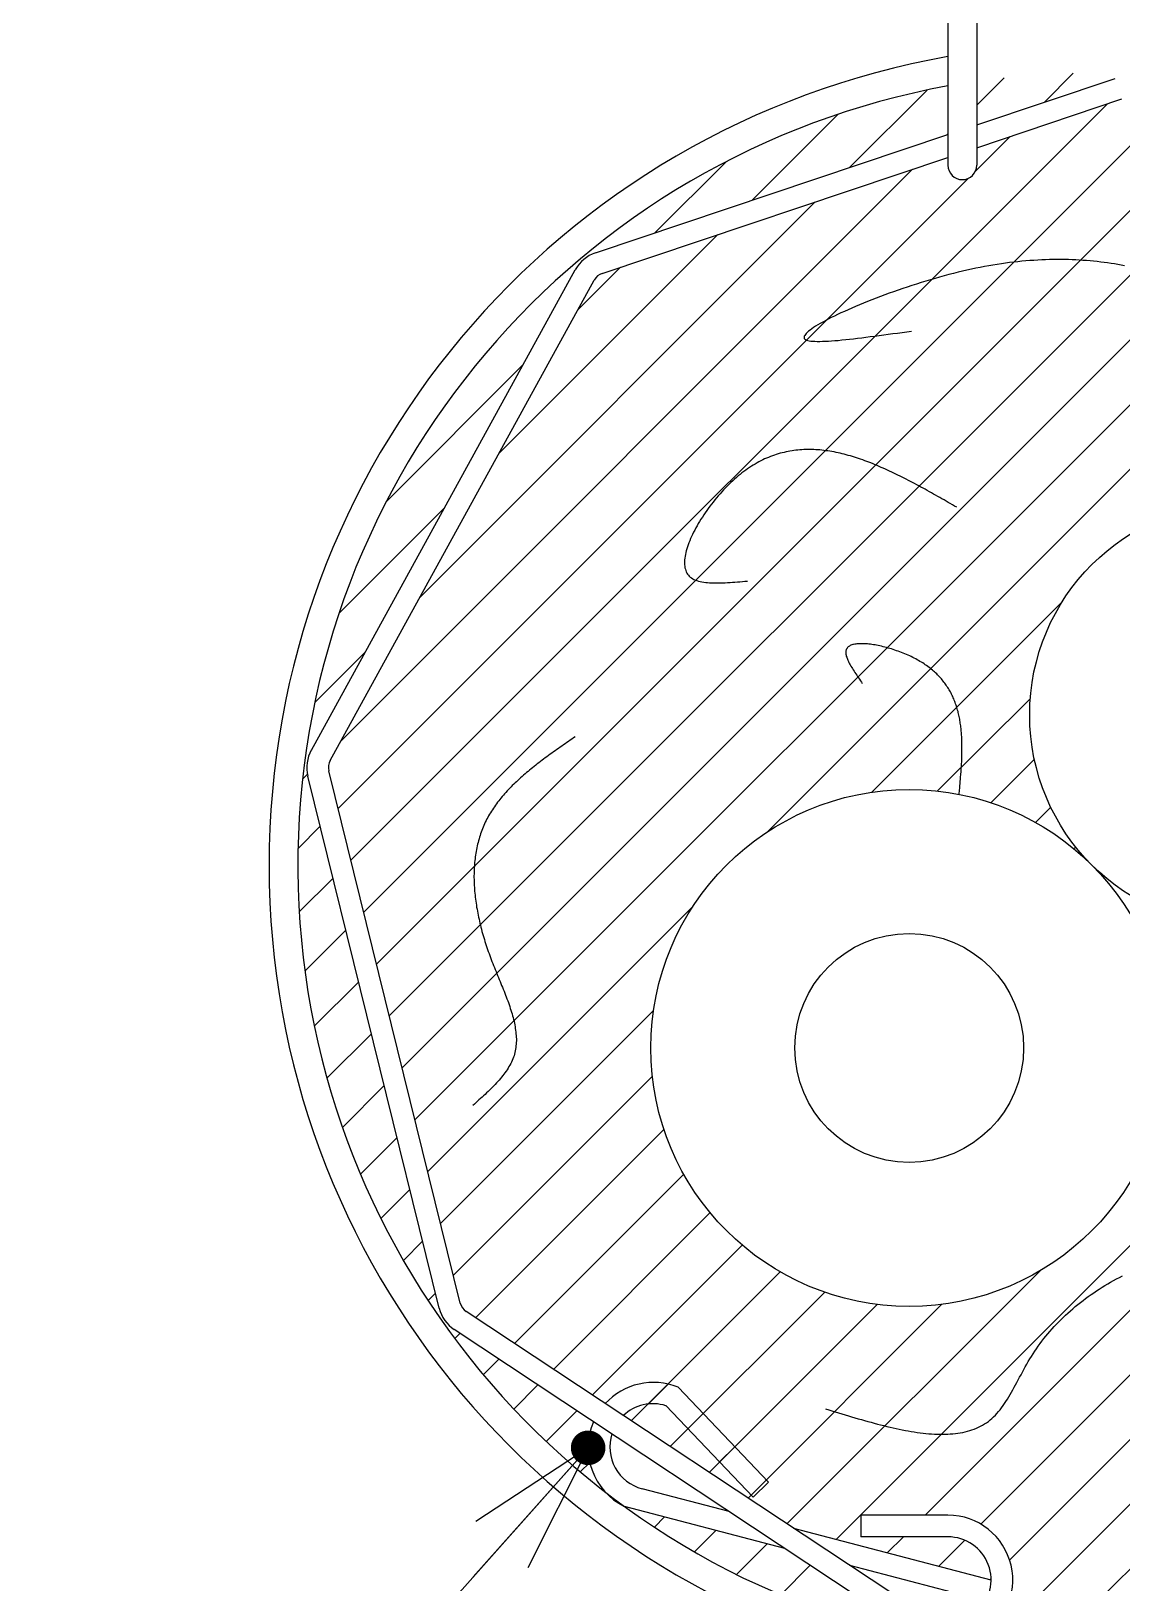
# Model space of a CAD drawing. Extents: x 443 to 1217, y -1921 to -677.
# Drawn here: x 744.89 to 759.64, y -1150.34 to -1129.36 of the extents above; entities that cross this region are included whole.
import ezdxf

# ---------------------------------------------------------------- set-up
doc = ezdxf.new("R2010")
doc.units = 0
doc.header["$MEASUREMENT"] = 0
doc.layers.get('0').update_dxf_attribs({"linetype": 'CONTINUOUS'})
doc.layers.add('3', color=8, linetype='CONTINUOUS')
doc.layers.add('5', color=7, linetype='CONTINUOUS')

msp = doc.modelspace()

# ---------------------------------------------------------------- linework, layer by layer
at = {"color": 8, "linetype": 'Continuous'}
for p, q in [((758.593, -1130.319), (758.984, -1129.927)), ((755.959, -1131.203), (757.008, -1130.154)), ((757.678, -1130.359), (758.048, -1129.988)), ((749.217, -1140.569), (759.446, -1130.34)), ((749.39, -1141.27), (760.195, -1130.465)), ((754.642, -1131.645), (755.807, -1130.481)), ((749.563, -1141.972), (760.795, -1130.74)), ((757.276, -1130.761), (757.289, -1130.748)), ((757.662, -1131.25), (758.129, -1130.783)), ((749.085, -1138.952), (756.812, -1131.225)), ((753.325, -1132.087), (754.29, -1131.123)), ((749.044, -1139.867), (757.562, -1131.35)), ((749.736, -1142.673), (761.055, -1131.355)), ((749.909, -1143.375), (762.008, -1131.276)), ((750.082, -1144.077), (762.613, -1131.546)), ((750.152, -1137.01), (755.495, -1131.667)), ((754.852, -1140.181), (763.217, -1131.816)), ((751.219, -1135.068), (754.178, -1132.109)), ((752.287, -1133.126), (752.861, -1132.551)), ((749.697, -1135.716), (751.546, -1133.866)), ((749.055, -1137.233), (750.479, -1135.808)), ((756.26, -1139.648), (758.833, -1137.075)), ((755.776, -1149.753), (768.294, -1137.235)), ((748.728, -1138.434), (749.412, -1137.75)), ((756.979, -1149.424), (768.557, -1137.846)), ((757.15, -1139.632), (758.403, -1138.38)), ((757.733, -1149.545), (768.82, -1138.458)), ((757.868, -1139.79), (758.457, -1139.2)), ((758.122, -1150.031), (769.083, -1139.069)), ((748.563, -1139.474), (748.63, -1139.406)), ((758.548, -1150.479), (769.346, -1139.681)), ((758.475, -1140.058), (758.68, -1139.852)), ((748.502, -1140.41), (748.803, -1140.108)), ((758.993, -1140.413), (759.018, -1140.389)), ((759.241, -1150.661), (769.591, -1140.311)), ((748.518, -1141.268), (748.976, -1140.81)), ((750.255, -1144.778), (753.841, -1141.192)), ((748.595, -1142.066), (749.149, -1141.512)), ((748.722, -1142.813), (749.322, -1142.213)), ((750.428, -1145.48), (753.308, -1142.601)), ((748.893, -1143.517), (749.495, -1142.915)), ((750.601, -1146.181), (753.292, -1143.491)), ((749.102, -1144.182), (749.668, -1143.616)), ((750.902, -1146.755), (753.449, -1144.208)), ((749.346, -1144.813), (749.841, -1144.318)), ((751.428, -1147.104), (753.717, -1144.815)), ((749.621, -1145.412), (750.014, -1145.02)), ((751.955, -1147.452), (754.073, -1145.333)), ((749.927, -1145.982), (750.187, -1145.721)), ((752.481, -1147.8), (754.508, -1145.773)), ((755.112, -1149.542), (758.536, -1146.118)), ((753.007, -1148.149), (755.022, -1146.134)), ((750.26, -1146.523), (750.36, -1146.423)), ((753.533, -1148.497), (755.623, -1146.408)), ((754.06, -1148.845), (756.332, -1146.573)), ((754.586, -1149.194), (757.208, -1146.572)), ((750.62, -1147.037), (750.691, -1146.966)), ((751.006, -1147.526), (751.217, -1147.315)), ((751.418, -1147.989), (751.744, -1147.663)), ((753.235, -1147.921), (753.505, -1147.651)), ((751.855, -1148.426), (752.27, -1148.011)), ((753.774, -1148.257), (753.981, -1148.05)), ((754.201, -1148.704), (754.407, -1148.498)), ((752.318, -1148.838), (752.446, -1148.71)), ((754.628, -1149.152), (754.834, -1148.946)), ((753.32, -1149.585), (753.457, -1149.448)), ((753.861, -1149.919), (754.15, -1149.63)), ((754.43, -1150.225), (754.843, -1149.811)), ((756.469, -1149.935), (756.687, -1149.717)), ((757.162, -1150.116), (757.516, -1149.763)), ((755.028, -1150.501), (755.428, -1150.101)), ((757.855, -1150.298), (757.873, -1150.28))]:
    msp.add_line(p, q, dxfattribs=at)
at = {"color": 7, "linetype": 'Continuous'}
msp.add_line((752.424, -1148.513), (744.892, -1156.969), dxfattribs=at)
at = {"color": 8}
for q in [(750.87, -1150.259), (750.907, -1149.51), (751.609, -1150.135)]:
    msp.add_line((752.424, -1148.513), q, dxfattribs=at)
at = {"color": 8, "const_width": 0.234}
msp.add_lwpolyline([(752.523, -1148.576, 1), (752.326, -1148.45, 1), (752.523, -1148.576)], format="xyb", dxfattribs=at)
at = {"layer": '3', "color": 3, "linetype": 'Continuous'}
for p, q in [((757.289, -1126.61), (757.289, -1131.171)), ((757.678, -1126.61), (757.678, -1131.171)), ((757.678, -1130.626), (759.549, -1129.998)), ((757.678, -1130.934), (759.642, -1130.275)), ((752.523, -1132.357), (757.289, -1130.756)), ((752.616, -1132.634), (757.289, -1131.065)), ((748.682, -1139.079), (752.251, -1132.584)), ((748.938, -1139.22), (752.507, -1132.725)), ((750.694, -1146.556), (748.919, -1139.36)), ((750.41, -1146.626), (748.636, -1139.43)), ((756.862, -1150.7), (750.775, -1146.672)), ((756.674, -1150.926), (750.614, -1146.915)), ((753.64, -1147.692), (754.865, -1148.978)), ((753.475, -1147.943), (754.654, -1149.179)), ((754.654, -1149.179), (754.865, -1148.978)), ((754.33, -1149.375), (753.154, -1149.067)), ((755.085, -1149.874), (752.917, -1149.307)), ((757.289, -1149.424), (756.113, -1149.424)), ((756.113, -1149.424), (756.113, -1149.717)), ((757.873, -1150.302), (755.206, -1149.604)), ((757.289, -1149.717), (756.113, -1149.717)), ((757.337, -1150.464), (755.961, -1150.104))]:
    msp.add_line(p, q, dxfattribs=at)
at = {"layer": '3', "color": 3}
for p, q in [((758.179, -1132.482), (758.123, -1132.488)), ((758.234, -1132.475), (758.179, -1132.482)), ((758.289, -1132.47), (758.234, -1132.475)), ((758.343, -1132.465), (758.289, -1132.47)), ((758.398, -1132.46), (758.343, -1132.465)), ((758.451, -1132.457), (758.398, -1132.46)), ((758.505, -1132.453), (758.451, -1132.457)), ((758.557, -1132.451), (758.505, -1132.453)), ((758.609, -1132.448), (758.557, -1132.451)), ((758.662, -1132.447), (758.609, -1132.448)), ((758.713, -1132.446), (758.662, -1132.447)), ((758.764, -1132.445), (758.713, -1132.446)), ((758.815, -1132.445), (758.764, -1132.445)), ((758.867, -1132.446), (758.815, -1132.445)), ((758.917, -1132.447), (758.867, -1132.446)), ((758.967, -1132.449), (758.917, -1132.447)), ((759.016, -1132.451), (758.967, -1132.449)), ((759.065, -1132.453), (759.016, -1132.451)), ((759.114, -1132.457), (759.065, -1132.453)), ((759.163, -1132.46), (759.114, -1132.457)), ((759.211, -1132.464), (759.163, -1132.46)), ((759.259, -1132.469), (759.211, -1132.464)), ((759.307, -1132.474), (759.259, -1132.469)), ((759.354, -1132.48), (759.307, -1132.474)), ((759.401, -1132.486), (759.354, -1132.48)), ((759.447, -1132.492), (759.401, -1132.486)), ((757.177, -1132.684), (757.115, -1132.701)), ((757.239, -1132.666), (757.177, -1132.684)), ((757.302, -1132.65), (757.239, -1132.666)), ((757.364, -1132.634), (757.302, -1132.65)), ((757.425, -1132.619), (757.364, -1132.634)), ((757.485, -1132.604), (757.425, -1132.619)), ((757.546, -1132.591), (757.485, -1132.604)), ((757.606, -1132.577), (757.546, -1132.591)), ((757.664, -1132.565), (757.606, -1132.577)), ((757.723, -1132.553), (757.664, -1132.565)), ((757.782, -1132.542), (757.723, -1132.553)), ((757.84, -1132.531), (757.782, -1132.542)), ((757.898, -1132.521), (757.84, -1132.531)), ((757.954, -1132.512), (757.898, -1132.521)), ((758.011, -1132.504), (757.954, -1132.512)), ((758.068, -1132.496), (758.011, -1132.504)), ((758.123, -1132.488), (758.068, -1132.496)), ((759.494, -1132.499), (759.447, -1132.492)), ((759.54, -1132.506), (759.494, -1132.499)), ((759.586, -1132.514), (759.54, -1132.506)), ((759.632, -1132.522), (759.586, -1132.514)), ((759.677, -1132.531), (759.632, -1132.522)), ((756.494, -1132.903), (756.434, -1132.925)), ((756.555, -1132.882), (756.494, -1132.903)), ((756.616, -1132.86), (756.555, -1132.882)), ((756.677, -1132.839), (756.616, -1132.86)), ((756.739, -1132.818), (756.677, -1132.839)), ((756.801, -1132.798), (756.739, -1132.818)), ((756.865, -1132.778), (756.801, -1132.798)), ((756.927, -1132.758), (756.865, -1132.778)), ((756.99, -1132.738), (756.927, -1132.758)), ((757.052, -1132.72), (756.99, -1132.738)), ((757.115, -1132.701), (757.052, -1132.72)), ((755.989, -1133.103), (755.939, -1133.125)), ((756.041, -1133.081), (755.989, -1133.103)), ((756.094, -1133.059), (756.041, -1133.081)), ((756.148, -1133.036), (756.094, -1133.059)), ((756.203, -1133.014), (756.148, -1133.036)), ((756.26, -1132.992), (756.203, -1133.014)), ((756.317, -1132.97), (756.26, -1132.992)), ((756.375, -1132.947), (756.317, -1132.97)), ((756.434, -1132.925), (756.375, -1132.947)), ((755.561, -1133.312), (755.529, -1133.33)), ((755.596, -1133.292), (755.561, -1133.312)), ((755.632, -1133.273), (755.596, -1133.292)), ((755.67, -1133.253), (755.632, -1133.273)), ((755.71, -1133.232), (755.67, -1133.253)), ((755.753, -1133.211), (755.71, -1133.232)), ((755.798, -1133.19), (755.753, -1133.211)), ((755.842, -1133.169), (755.798, -1133.19)), ((755.89, -1133.147), (755.842, -1133.169)), ((755.939, -1133.125), (755.89, -1133.147)), ((755.345, -1133.483), (755.343, -1133.494)), ((755.343, -1133.494), (755.343, -1133.505)), ((755.343, -1133.505), (755.346, -1133.514)), ((755.352, -1133.472), (755.345, -1133.483)), ((755.346, -1133.514), (755.353, -1133.522)), ((755.361, -1133.459), (755.352, -1133.472)), ((755.353, -1133.522), (755.364, -1133.529)), ((755.373, -1133.445), (755.361, -1133.459)), ((755.364, -1133.529), (755.377, -1133.535)), ((755.387, -1133.431), (755.373, -1133.445)), ((755.377, -1133.535), (755.394, -1133.541)), ((755.404, -1133.416), (755.387, -1133.431)), ((755.424, -1133.4), (755.404, -1133.416)), ((755.447, -1133.384), (755.424, -1133.4)), ((755.472, -1133.366), (755.447, -1133.384)), ((755.499, -1133.349), (755.472, -1133.366)), ((755.529, -1133.33), (755.499, -1133.349)), ((755.807, -1133.539), (755.855, -1133.534)), ((755.855, -1133.534), (755.907, -1133.529)), ((755.907, -1133.529), (755.959, -1133.523)), ((755.959, -1133.523), (756.012, -1133.517)), ((756.012, -1133.517), (756.067, -1133.511)), ((756.067, -1133.511), (756.123, -1133.504)), ((756.123, -1133.504), (756.181, -1133.497)), ((756.181, -1133.497), (756.239, -1133.489)), ((756.239, -1133.489), (756.299, -1133.482)), ((756.299, -1133.482), (756.359, -1133.474)), ((756.359, -1133.474), (756.42, -1133.465)), ((756.42, -1133.465), (756.482, -1133.457)), ((756.482, -1133.457), (756.544, -1133.448)), ((756.544, -1133.448), (756.607, -1133.44)), ((756.607, -1133.44), (756.671, -1133.431)), ((756.671, -1133.431), (756.734, -1133.422)), ((756.734, -1133.422), (756.797, -1133.413)), ((755.394, -1133.541), (755.414, -1133.545)), ((755.414, -1133.545), (755.437, -1133.548)), ((755.437, -1133.548), (755.463, -1133.551)), ((755.463, -1133.551), (755.491, -1133.552)), ((755.491, -1133.552), (755.522, -1133.553)), ((755.522, -1133.553), (755.556, -1133.553)), ((755.556, -1133.553), (755.593, -1133.552)), ((755.593, -1133.552), (755.631, -1133.551)), ((755.631, -1133.551), (755.672, -1133.549)), ((755.672, -1133.549), (755.715, -1133.546)), ((755.715, -1133.546), (755.759, -1133.543)), ((755.759, -1133.543), (755.807, -1133.539)), ((754.683, -1135.211), (754.657, -1135.226)), ((754.709, -1135.196), (754.683, -1135.211)), ((754.734, -1135.182), (754.709, -1135.196)), ((754.76, -1135.168), (754.734, -1135.182)), ((754.786, -1135.155), (754.76, -1135.168)), ((754.811, -1135.143), (754.786, -1135.155)), ((754.837, -1135.132), (754.811, -1135.143)), ((754.864, -1135.121), (754.837, -1135.132)), ((754.89, -1135.11), (754.864, -1135.121)), ((754.916, -1135.1), (754.89, -1135.11)), ((754.942, -1135.091), (754.916, -1135.1)), ((754.968, -1135.082), (754.942, -1135.091)), ((754.994, -1135.074), (754.968, -1135.082)), ((755.022, -1135.066), (754.994, -1135.074)), ((755.048, -1135.059), (755.022, -1135.066)), ((755.074, -1135.053), (755.048, -1135.059)), ((755.1, -1135.047), (755.074, -1135.053)), ((755.127, -1135.041), (755.1, -1135.047)), ((755.153, -1135.036), (755.127, -1135.041)), ((755.181, -1135.032), (755.153, -1135.036)), ((755.207, -1135.028), (755.181, -1135.032)), ((755.234, -1135.025), (755.207, -1135.028)), ((755.26, -1135.022), (755.234, -1135.025)), ((755.288, -1135.019), (755.26, -1135.022)), ((755.314, -1135.018), (755.288, -1135.019)), ((755.341, -1135.016), (755.314, -1135.018)), ((755.368, -1135.015), (755.341, -1135.016)), ((755.395, -1135.015), (755.368, -1135.015)), ((755.422, -1135.015), (755.395, -1135.015)), ((755.449, -1135.015), (755.422, -1135.015)), ((755.476, -1135.016), (755.449, -1135.015)), ((755.503, -1135.018), (755.476, -1135.016)), ((755.531, -1135.019), (755.503, -1135.018)), ((755.558, -1135.021), (755.531, -1135.019)), ((755.585, -1135.024), (755.558, -1135.021)), ((755.612, -1135.027), (755.585, -1135.024)), ((755.64, -1135.031), (755.612, -1135.027)), ((755.667, -1135.034), (755.64, -1135.031)), ((755.694, -1135.039), (755.667, -1135.034)), ((755.721, -1135.043), (755.694, -1135.039)), ((755.749, -1135.048), (755.721, -1135.043)), ((755.777, -1135.054), (755.749, -1135.048)), ((755.804, -1135.06), (755.777, -1135.054)), ((755.831, -1135.066), (755.804, -1135.06)), ((755.859, -1135.072), (755.831, -1135.066)), ((755.887, -1135.079), (755.859, -1135.072)), ((755.914, -1135.086), (755.887, -1135.079)), ((755.941, -1135.094), (755.914, -1135.086)), ((755.97, -1135.102), (755.941, -1135.094)), ((755.997, -1135.11), (755.97, -1135.102)), ((756.025, -1135.118), (755.997, -1135.11)), ((756.053, -1135.127), (756.025, -1135.118)), ((756.081, -1135.136), (756.053, -1135.127)), ((756.108, -1135.146), (756.081, -1135.136)), ((756.137, -1135.156), (756.108, -1135.146)), ((756.164, -1135.166), (756.137, -1135.156)), ((756.192, -1135.176), (756.164, -1135.166)), ((756.22, -1135.187), (756.192, -1135.176)), ((756.248, -1135.197), (756.22, -1135.187)), ((756.276, -1135.208), (756.248, -1135.197)), ((756.304, -1135.22), (756.276, -1135.208)), ((754.404, -1135.416), (754.379, -1135.439)), ((754.429, -1135.394), (754.404, -1135.416)), ((754.454, -1135.372), (754.429, -1135.394)), ((754.479, -1135.352), (754.454, -1135.372)), ((754.504, -1135.332), (754.479, -1135.352)), ((754.529, -1135.313), (754.504, -1135.332)), ((754.555, -1135.294), (754.529, -1135.313)), ((754.58, -1135.276), (754.555, -1135.294)), ((754.605, -1135.259), (754.58, -1135.276)), ((754.631, -1135.242), (754.605, -1135.259)), ((754.657, -1135.226), (754.631, -1135.242)), ((756.332, -1135.232), (756.304, -1135.22)), ((756.36, -1135.243), (756.332, -1135.232)), ((756.388, -1135.256), (756.36, -1135.243)), ((756.415, -1135.268), (756.388, -1135.256)), ((756.444, -1135.28), (756.415, -1135.268)), ((756.472, -1135.293), (756.444, -1135.28)), ((756.501, -1135.306), (756.472, -1135.293)), ((756.529, -1135.319), (756.501, -1135.306)), ((756.557, -1135.333), (756.529, -1135.319)), ((756.584, -1135.346), (756.557, -1135.333)), ((756.613, -1135.36), (756.584, -1135.346)), ((756.641, -1135.374), (756.613, -1135.36)), ((756.669, -1135.388), (756.641, -1135.374)), ((756.698, -1135.403), (756.669, -1135.388)), ((756.726, -1135.417), (756.698, -1135.403)), ((756.754, -1135.432), (756.726, -1135.417)), ((754.208, -1135.614), (754.184, -1135.641)), ((754.23, -1135.588), (754.208, -1135.614)), ((754.255, -1135.562), (754.23, -1135.588)), ((754.279, -1135.536), (754.255, -1135.562)), ((754.303, -1135.511), (754.279, -1135.536)), ((754.328, -1135.486), (754.303, -1135.511)), ((754.354, -1135.462), (754.328, -1135.486)), ((754.379, -1135.439), (754.354, -1135.462)), ((756.783, -1135.446), (756.754, -1135.432)), ((756.811, -1135.461), (756.783, -1135.446)), ((756.839, -1135.476), (756.811, -1135.461)), ((756.868, -1135.491), (756.839, -1135.476)), ((756.896, -1135.507), (756.868, -1135.491)), ((756.924, -1135.522), (756.896, -1135.507)), ((756.953, -1135.538), (756.924, -1135.522)), ((756.981, -1135.553), (756.953, -1135.538)), ((757.009, -1135.569), (756.981, -1135.553)), ((757.038, -1135.585), (757.009, -1135.569)), ((757.066, -1135.601), (757.038, -1135.585)), ((757.094, -1135.617), (757.066, -1135.601)), ((757.123, -1135.633), (757.094, -1135.617)), ((757.151, -1135.649), (757.123, -1135.633)), ((754.029, -1135.84), (754.008, -1135.869)), ((754.049, -1135.811), (754.029, -1135.84)), ((754.071, -1135.782), (754.049, -1135.811)), ((754.093, -1135.753), (754.071, -1135.782)), ((754.115, -1135.725), (754.093, -1135.753)), ((754.138, -1135.697), (754.115, -1135.725)), ((754.161, -1135.669), (754.138, -1135.697)), ((754.184, -1135.641), (754.161, -1135.669)), ((757.179, -1135.665), (757.151, -1135.649)), ((757.208, -1135.681), (757.179, -1135.665)), ((757.236, -1135.697), (757.208, -1135.681)), ((757.264, -1135.714), (757.236, -1135.697)), ((757.293, -1135.73), (757.264, -1135.714)), ((757.321, -1135.746), (757.293, -1135.73)), ((757.349, -1135.763), (757.321, -1135.746)), ((757.379, -1135.779), (757.349, -1135.763)), ((757.407, -1135.795), (757.379, -1135.779)), ((753.897, -1136.046), (753.881, -1136.075)), ((753.914, -1136.016), (753.897, -1136.046)), ((753.932, -1135.987), (753.914, -1136.016)), ((753.95, -1135.957), (753.932, -1135.987)), ((753.969, -1135.928), (753.95, -1135.957)), ((753.988, -1135.899), (753.969, -1135.928)), ((754.008, -1135.869), (753.988, -1135.899)), ((753.798, -1136.248), (753.787, -1136.276)), ((753.81, -1136.22), (753.798, -1136.248)), ((753.822, -1136.191), (753.81, -1136.22)), ((753.836, -1136.162), (753.822, -1136.191)), ((753.85, -1136.134), (753.836, -1136.162)), ((753.865, -1136.105), (753.85, -1136.134)), ((753.881, -1136.075), (753.865, -1136.105)), ((753.735, -1136.459), (753.731, -1136.483)), ((753.739, -1136.434), (753.735, -1136.459)), ((753.744, -1136.409), (753.739, -1136.434)), ((753.751, -1136.383), (753.744, -1136.409)), ((753.759, -1136.357), (753.751, -1136.383)), ((753.767, -1136.33), (753.759, -1136.357)), ((753.776, -1136.303), (753.767, -1136.33)), ((753.787, -1136.276), (753.776, -1136.303)), ((753.728, -1136.529), (753.727, -1136.552)), ((753.727, -1136.552), (753.728, -1136.573)), ((753.729, -1136.507), (753.728, -1136.529)), ((753.728, -1136.573), (753.73, -1136.594)), ((753.731, -1136.483), (753.729, -1136.507)), ((753.73, -1136.594), (753.733, -1136.614)), ((753.733, -1136.614), (753.739, -1136.633)), ((753.739, -1136.633), (753.744, -1136.651)), ((753.744, -1136.651), (753.751, -1136.668)), ((753.751, -1136.668), (753.76, -1136.685)), ((753.76, -1136.685), (753.769, -1136.7)), ((753.769, -1136.7), (753.78, -1136.714)), ((753.78, -1136.714), (753.792, -1136.728)), ((753.792, -1136.728), (753.806, -1136.74)), ((753.806, -1136.74), (753.822, -1136.752)), ((753.822, -1136.752), (753.838, -1136.762)), ((753.838, -1136.762), (753.855, -1136.771)), ((753.855, -1136.771), (753.875, -1136.78)), ((753.875, -1136.78), (753.896, -1136.787)), ((753.896, -1136.787), (753.917, -1136.794)), ((753.917, -1136.794), (753.939, -1136.799)), ((753.939, -1136.799), (753.963, -1136.804)), ((753.963, -1136.804), (753.987, -1136.808)), ((753.987, -1136.808), (754.014, -1136.812)), ((754.014, -1136.812), (754.04, -1136.815)), ((754.04, -1136.815), (754.067, -1136.817)), ((754.067, -1136.817), (754.095, -1136.818)), ((754.095, -1136.818), (754.124, -1136.819)), ((754.124, -1136.819), (754.153, -1136.819)), ((754.153, -1136.819), (754.184, -1136.819)), ((754.184, -1136.819), (754.214, -1136.819)), ((754.214, -1136.819), (754.246, -1136.818)), ((754.246, -1136.818), (754.278, -1136.816)), ((754.278, -1136.816), (754.31, -1136.814)), ((754.31, -1136.814), (754.343, -1136.812)), ((754.343, -1136.812), (754.376, -1136.81)), ((754.376, -1136.81), (754.409, -1136.808)), ((754.409, -1136.808), (754.443, -1136.805)), ((754.443, -1136.805), (754.477, -1136.802)), ((754.477, -1136.802), (754.51, -1136.799)), ((754.51, -1136.799), (754.545, -1136.796)), ((754.545, -1136.796), (754.579, -1136.793)), ((755.912, -1137.726), (755.91, -1137.736)), ((755.915, -1137.716), (755.912, -1137.726)), ((755.92, -1137.708), (755.915, -1137.716)), ((755.925, -1137.699), (755.92, -1137.708)), ((755.932, -1137.692), (755.925, -1137.699)), ((755.939, -1137.685), (755.932, -1137.692)), ((755.948, -1137.678), (755.939, -1137.685)), ((755.957, -1137.672), (755.948, -1137.678)), ((755.966, -1137.667), (755.957, -1137.672)), ((755.977, -1137.662), (755.966, -1137.667)), ((755.989, -1137.657), (755.977, -1137.662)), ((756.001, -1137.653), (755.989, -1137.657)), ((756.014, -1137.65), (756.001, -1137.653)), ((756.029, -1137.647), (756.014, -1137.65)), ((756.043, -1137.645), (756.029, -1137.647)), ((756.058, -1137.643), (756.043, -1137.645)), ((756.074, -1137.641), (756.058, -1137.643)), ((756.091, -1137.64), (756.074, -1137.641)), ((756.107, -1137.64), (756.091, -1137.64)), ((756.125, -1137.64), (756.107, -1137.64)), ((756.143, -1137.64), (756.125, -1137.64)), ((756.162, -1137.641), (756.143, -1137.64)), ((756.18, -1137.642), (756.162, -1137.641)), ((756.2, -1137.644), (756.18, -1137.642)), ((756.219, -1137.646), (756.2, -1137.644)), ((756.24, -1137.648), (756.219, -1137.646)), ((756.261, -1137.651), (756.24, -1137.648)), ((756.281, -1137.654), (756.261, -1137.651)), ((756.303, -1137.658), (756.281, -1137.654)), ((756.324, -1137.661), (756.303, -1137.658)), ((756.346, -1137.666), (756.324, -1137.661)), ((756.369, -1137.67), (756.346, -1137.666)), ((756.39, -1137.675), (756.369, -1137.67)), ((756.412, -1137.681), (756.39, -1137.675)), ((756.435, -1137.686), (756.412, -1137.681)), ((756.458, -1137.692), (756.435, -1137.686)), ((756.481, -1137.699), (756.458, -1137.692)), ((756.504, -1137.705), (756.481, -1137.699)), ((756.527, -1137.712), (756.504, -1137.705)), ((756.548, -1137.719), (756.527, -1137.712)), ((756.571, -1137.727), (756.548, -1137.719)), ((756.594, -1137.735), (756.571, -1137.727)), ((755.91, -1137.736), (755.908, -1137.746)), ((755.908, -1137.746), (755.908, -1137.757)), ((755.908, -1137.757), (755.909, -1137.769)), ((755.909, -1137.769), (755.91, -1137.781)), ((755.91, -1137.781), (755.912, -1137.794)), ((755.912, -1137.794), (755.915, -1137.807)), ((755.915, -1137.807), (755.92, -1137.821)), ((755.92, -1137.821), (755.925, -1137.835)), ((755.925, -1137.835), (755.931, -1137.849)), ((755.931, -1137.849), (755.937, -1137.864)), ((755.937, -1137.864), (755.944, -1137.88)), ((755.944, -1137.88), (755.951, -1137.895)), ((755.951, -1137.895), (755.96, -1137.911)), ((755.96, -1137.911), (755.969, -1137.928)), ((755.969, -1137.928), (755.978, -1137.944)), ((756.617, -1137.743), (756.594, -1137.735)), ((756.64, -1137.751), (756.617, -1137.743)), ((756.662, -1137.759), (756.64, -1137.751)), ((756.685, -1137.768), (756.662, -1137.759)), ((756.706, -1137.777), (756.685, -1137.768)), ((756.728, -1137.786), (756.706, -1137.777)), ((756.75, -1137.796), (756.728, -1137.786)), ((756.772, -1137.806), (756.75, -1137.796)), ((756.793, -1137.815), (756.772, -1137.806)), ((756.813, -1137.825), (756.793, -1137.815)), ((756.834, -1137.836), (756.813, -1137.825)), ((756.854, -1137.846), (756.834, -1137.836)), ((756.873, -1137.857), (756.854, -1137.846)), ((756.893, -1137.868), (756.873, -1137.857)), ((756.911, -1137.879), (756.893, -1137.868)), ((756.93, -1137.89), (756.911, -1137.879)), ((756.948, -1137.901), (756.93, -1137.89)), ((756.966, -1137.912), (756.948, -1137.901)), ((756.983, -1137.924), (756.966, -1137.912)), ((757, -1137.936), (756.983, -1137.924)), ((757.017, -1137.948), (757, -1137.936)), ((755.978, -1137.944), (755.988, -1137.961)), ((755.988, -1137.961), (755.998, -1137.978)), ((755.998, -1137.978), (756.009, -1137.996)), ((756.009, -1137.996), (756.02, -1138.013)), ((756.02, -1138.013), (756.032, -1138.031)), ((756.032, -1138.031), (756.044, -1138.049)), ((756.044, -1138.049), (756.056, -1138.067)), ((756.056, -1138.067), (756.068, -1138.085)), ((756.068, -1138.085), (756.081, -1138.104)), ((756.081, -1138.104), (756.093, -1138.122)), ((756.093, -1138.122), (756.106, -1138.141)), ((756.106, -1138.141), (756.119, -1138.159)), ((757.033, -1137.96), (757.017, -1137.948)), ((757.049, -1137.972), (757.033, -1137.96)), ((757.064, -1137.984), (757.049, -1137.972)), ((757.079, -1137.997), (757.064, -1137.984)), ((757.094, -1138.01), (757.079, -1137.997)), ((757.109, -1138.022), (757.094, -1138.01)), ((757.123, -1138.035), (757.109, -1138.022)), ((757.137, -1138.049), (757.123, -1138.035)), ((757.15, -1138.062), (757.137, -1138.049)), ((757.163, -1138.075), (757.15, -1138.062)), ((757.176, -1138.089), (757.163, -1138.075)), ((757.188, -1138.103), (757.176, -1138.089)), ((757.2, -1138.117), (757.188, -1138.103)), ((757.212, -1138.131), (757.2, -1138.117)), ((757.224, -1138.145), (757.212, -1138.131)), ((757.235, -1138.159), (757.224, -1138.145)), ((756.119, -1138.159), (756.131, -1138.178)), ((757.246, -1138.173), (757.235, -1138.159)), ((757.257, -1138.188), (757.246, -1138.173)), ((757.267, -1138.203), (757.257, -1138.188)), ((757.276, -1138.217), (757.267, -1138.203)), ((757.286, -1138.232), (757.276, -1138.217)), ((757.296, -1138.247), (757.286, -1138.232)), ((757.305, -1138.263), (757.296, -1138.247)), ((757.314, -1138.278), (757.305, -1138.263)), ((757.322, -1138.293), (757.314, -1138.278)), ((757.331, -1138.309), (757.322, -1138.293)), ((757.339, -1138.324), (757.331, -1138.309)), ((757.346, -1138.34), (757.339, -1138.324)), ((757.354, -1138.356), (757.346, -1138.34)), ((757.361, -1138.372), (757.354, -1138.356)), ((757.368, -1138.388), (757.361, -1138.372)), ((757.375, -1138.404), (757.368, -1138.388)), ((757.381, -1138.421), (757.375, -1138.404)), ((757.388, -1138.437), (757.381, -1138.421)), ((757.393, -1138.454), (757.388, -1138.437)), ((757.4, -1138.47), (757.393, -1138.454)), ((757.405, -1138.487), (757.4, -1138.47)), ((757.411, -1138.504), (757.405, -1138.487)), ((757.415, -1138.521), (757.411, -1138.504)), ((757.42, -1138.538), (757.415, -1138.521)), ((757.425, -1138.555), (757.42, -1138.538)), ((757.429, -1138.572), (757.425, -1138.555)), ((757.433, -1138.59), (757.429, -1138.572)), ((757.437, -1138.607), (757.433, -1138.59)), ((757.441, -1138.624), (757.437, -1138.607)), ((757.444, -1138.642), (757.441, -1138.624)), ((757.448, -1138.66), (757.444, -1138.642)), ((757.451, -1138.677), (757.448, -1138.66)), ((757.454, -1138.695), (757.451, -1138.677)), ((757.456, -1138.713), (757.454, -1138.695)), ((757.46, -1138.731), (757.456, -1138.713)), ((757.462, -1138.749), (757.46, -1138.731)), ((757.464, -1138.767), (757.462, -1138.749)), ((757.466, -1138.786), (757.464, -1138.767)), ((752.114, -1138.993), (752.091, -1139.009)), ((752.136, -1138.977), (752.114, -1138.993)), ((752.159, -1138.961), (752.136, -1138.977)), ((752.182, -1138.946), (752.159, -1138.961)), ((752.204, -1138.93), (752.182, -1138.946)), ((752.227, -1138.914), (752.204, -1138.93)), ((752.25, -1138.898), (752.227, -1138.914)), ((757.468, -1138.804), (757.466, -1138.786)), ((757.469, -1138.822), (757.468, -1138.804)), ((757.472, -1138.841), (757.469, -1138.822)), ((757.473, -1138.859), (757.472, -1138.841)), ((757.474, -1138.878), (757.473, -1138.859)), ((757.475, -1138.896), (757.474, -1138.878)), ((757.476, -1138.915), (757.475, -1138.896)), ((757.477, -1138.934), (757.476, -1138.915)), ((757.478, -1138.953), (757.477, -1138.934)), ((757.478, -1138.972), (757.478, -1138.953)), ((757.479, -1138.99), (757.478, -1138.972)), ((757.479, -1139.009), (757.479, -1138.99)), ((751.823, -1139.201), (751.801, -1139.217)), ((751.845, -1139.185), (751.823, -1139.201)), ((751.867, -1139.169), (751.845, -1139.185)), ((751.889, -1139.152), (751.867, -1139.169)), ((751.911, -1139.136), (751.889, -1139.152)), ((751.933, -1139.12), (751.911, -1139.136)), ((751.956, -1139.104), (751.933, -1139.12)), ((751.978, -1139.088), (751.956, -1139.104)), ((752.001, -1139.072), (751.978, -1139.088)), ((752.022, -1139.056), (752.001, -1139.072)), ((752.045, -1139.041), (752.022, -1139.056)), ((752.068, -1139.025), (752.045, -1139.041)), ((752.091, -1139.009), (752.068, -1139.025)), ((757.475, -1139.222), (757.476, -1139.202)), ((757.476, -1139.202), (757.477, -1139.183)), ((757.477, -1139.183), (757.478, -1139.163)), ((757.478, -1139.125), (757.479, -1139.105)), ((757.478, -1139.144), (757.478, -1139.125)), ((757.478, -1139.163), (757.478, -1139.144)), ((757.479, -1139.029), (757.479, -1139.009)), ((757.479, -1139.048), (757.479, -1139.029)), ((757.479, -1139.067), (757.479, -1139.048)), ((757.479, -1139.086), (757.479, -1139.067)), ((757.479, -1139.105), (757.479, -1139.086)), ((751.571, -1139.401), (751.552, -1139.418)), ((751.592, -1139.384), (751.571, -1139.401)), ((751.612, -1139.367), (751.592, -1139.384)), ((751.632, -1139.35), (751.612, -1139.367)), ((751.653, -1139.333), (751.632, -1139.35)), ((751.674, -1139.317), (751.653, -1139.333)), ((751.694, -1139.3), (751.674, -1139.317)), ((751.716, -1139.283), (751.694, -1139.3)), ((751.737, -1139.267), (751.716, -1139.283)), ((751.759, -1139.25), (751.737, -1139.267)), ((751.779, -1139.234), (751.759, -1139.25)), ((751.801, -1139.217), (751.779, -1139.234)), ((757.463, -1139.418), (757.464, -1139.399)), ((757.464, -1139.399), (757.466, -1139.379)), ((757.466, -1139.379), (757.467, -1139.359)), ((757.467, -1139.359), (757.468, -1139.339)), ((757.468, -1139.339), (757.469, -1139.32)), ((757.469, -1139.32), (757.472, -1139.3)), ((757.472, -1139.3), (757.473, -1139.28)), ((757.473, -1139.28), (757.474, -1139.261)), ((757.474, -1139.261), (757.475, -1139.241)), ((757.475, -1139.241), (757.475, -1139.222)), ((751.346, -1139.614), (751.329, -1139.632)), ((751.364, -1139.596), (751.346, -1139.614)), ((751.382, -1139.577), (751.364, -1139.596)), ((751.399, -1139.559), (751.382, -1139.577)), ((751.418, -1139.541), (751.399, -1139.559)), ((751.436, -1139.523), (751.418, -1139.541)), ((751.455, -1139.506), (751.436, -1139.523)), ((751.474, -1139.488), (751.455, -1139.506)), ((751.493, -1139.47), (751.474, -1139.488)), ((751.512, -1139.453), (751.493, -1139.47)), ((751.532, -1139.436), (751.512, -1139.453)), ((751.552, -1139.418), (751.532, -1139.436)), ((757.443, -1139.637), (757.445, -1139.617)), ((757.445, -1139.617), (757.448, -1139.597)), ((757.448, -1139.597), (757.449, -1139.577)), ((757.449, -1139.577), (757.451, -1139.557)), ((757.451, -1139.557), (757.453, -1139.537)), ((757.453, -1139.537), (757.454, -1139.518)), ((757.454, -1139.518), (757.456, -1139.498)), ((757.456, -1139.498), (757.457, -1139.478)), ((757.457, -1139.478), (757.46, -1139.458)), ((757.46, -1139.458), (757.461, -1139.438)), ((757.461, -1139.438), (757.463, -1139.418)), ((751.171, -1139.824), (751.157, -1139.844)), ((751.185, -1139.805), (751.171, -1139.824)), ((751.201, -1139.785), (751.185, -1139.805)), ((751.215, -1139.765), (751.201, -1139.785)), ((751.231, -1139.746), (751.215, -1139.765)), ((751.246, -1139.727), (751.231, -1139.746)), ((751.263, -1139.708), (751.246, -1139.727)), ((751.278, -1139.689), (751.263, -1139.708)), ((751.295, -1139.67), (751.278, -1139.689)), ((751.312, -1139.651), (751.295, -1139.67)), ((751.329, -1139.632), (751.312, -1139.651)), ((757.44, -1139.677), (757.442, -1139.657)), ((757.442, -1139.657), (757.443, -1139.637)), ((751.045, -1140.032), (751.034, -1140.053)), ((751.056, -1140.01), (751.045, -1140.032)), ((751.068, -1139.989), (751.056, -1140.01)), ((751.079, -1139.968), (751.068, -1139.989)), ((751.092, -1139.947), (751.079, -1139.968)), ((751.104, -1139.926), (751.092, -1139.947)), ((751.117, -1139.905), (751.104, -1139.926)), ((751.13, -1139.885), (751.117, -1139.905)), ((751.143, -1139.865), (751.13, -1139.885)), ((751.157, -1139.844), (751.143, -1139.865)), ((750.963, -1140.234), (750.955, -1140.257)), ((750.971, -1140.21), (750.963, -1140.234)), ((750.978, -1140.188), (750.971, -1140.21)), ((750.987, -1140.165), (750.978, -1140.188)), ((750.996, -1140.142), (750.987, -1140.165)), ((751.005, -1140.12), (750.996, -1140.142)), ((751.014, -1140.097), (751.005, -1140.12)), ((751.024, -1140.075), (751.014, -1140.097)), ((751.034, -1140.053), (751.024, -1140.075)), ((750.91, -1140.448), (750.905, -1140.473)), ((750.914, -1140.424), (750.91, -1140.448)), ((750.92, -1140.4), (750.914, -1140.424)), ((750.924, -1140.375), (750.92, -1140.4)), ((750.93, -1140.351), (750.924, -1140.375)), ((750.936, -1140.328), (750.93, -1140.351)), ((750.942, -1140.304), (750.936, -1140.328)), ((750.949, -1140.28), (750.942, -1140.304)), ((750.955, -1140.257), (750.949, -1140.28)), ((750.886, -1140.649), (750.885, -1140.674)), ((750.888, -1140.623), (750.886, -1140.649)), ((750.89, -1140.598), (750.888, -1140.623)), ((750.892, -1140.573), (750.89, -1140.598)), ((750.896, -1140.548), (750.892, -1140.573)), ((750.899, -1140.523), (750.896, -1140.548)), ((750.902, -1140.498), (750.899, -1140.523)), ((750.905, -1140.473), (750.902, -1140.498)), ((750.882, -1140.751), (750.881, -1140.777)), ((750.881, -1140.777), (750.881, -1140.803)), ((750.881, -1140.803), (750.882, -1140.829)), ((750.884, -1140.7), (750.882, -1140.725)), ((750.882, -1140.725), (750.882, -1140.751)), ((750.882, -1140.829), (750.882, -1140.856)), ((750.882, -1140.856), (750.884, -1140.882)), ((750.885, -1140.674), (750.884, -1140.7)), ((750.884, -1140.882), (750.885, -1140.908)), ((750.885, -1140.908), (750.887, -1140.935)), ((750.887, -1140.935), (750.888, -1140.961)), ((750.888, -1140.961), (750.89, -1140.988)), ((750.89, -1140.988), (750.892, -1141.015)), ((750.892, -1141.015), (750.896, -1141.041)), ((750.896, -1141.041), (750.899, -1141.068)), ((750.899, -1141.068), (750.902, -1141.095)), ((750.902, -1141.095), (750.905, -1141.122)), ((750.905, -1141.122), (750.909, -1141.149)), ((750.909, -1141.149), (750.913, -1141.176)), ((750.913, -1141.176), (750.917, -1141.203)), ((750.917, -1141.203), (750.922, -1141.23)), ((750.922, -1141.23), (750.927, -1141.257)), ((750.927, -1141.257), (750.931, -1141.284)), ((750.931, -1141.284), (750.937, -1141.311)), ((750.937, -1141.311), (750.942, -1141.339)), ((750.942, -1141.339), (750.949, -1141.366)), ((750.949, -1141.366), (750.954, -1141.393)), ((750.954, -1141.393), (750.961, -1141.42)), ((750.961, -1141.42), (750.967, -1141.448)), ((750.967, -1141.448), (750.974, -1141.475)), ((750.974, -1141.475), (750.982, -1141.502)), ((750.982, -1141.502), (750.989, -1141.53)), ((750.989, -1141.53), (750.997, -1141.557)), ((750.997, -1141.557), (751.005, -1141.584)), ((751.005, -1141.584), (751.012, -1141.612)), ((751.012, -1141.612), (751.021, -1141.639)), ((751.021, -1141.639), (751.028, -1141.666)), ((751.028, -1141.666), (751.037, -1141.694)), ((751.037, -1141.694), (751.047, -1141.721)), ((751.047, -1141.721), (751.056, -1141.748)), ((751.056, -1141.748), (751.064, -1141.776)), ((751.064, -1141.776), (751.074, -1141.803)), ((751.074, -1141.803), (751.084, -1141.83)), ((751.084, -1141.83), (751.094, -1141.857)), ((751.094, -1141.857), (751.104, -1141.884)), ((751.104, -1141.884), (751.115, -1141.912)), ((751.115, -1141.912), (751.124, -1141.939)), ((751.124, -1141.939), (751.135, -1141.966)), ((751.135, -1141.966), (751.146, -1141.993)), ((751.146, -1141.993), (751.157, -1142.02)), ((751.157, -1142.02), (751.168, -1142.046)), ((751.168, -1142.046), (751.179, -1142.073)), ((751.179, -1142.073), (751.19, -1142.1)), ((751.19, -1142.1), (751.201, -1142.127)), ((751.201, -1142.127), (751.212, -1142.154)), ((751.212, -1142.154), (751.222, -1142.18)), ((751.222, -1142.18), (751.233, -1142.207)), ((751.233, -1142.207), (751.244, -1142.233)), ((751.244, -1142.233), (751.255, -1142.26)), ((751.255, -1142.26), (751.266, -1142.286)), ((751.266, -1142.286), (751.277, -1142.312)), ((751.277, -1142.312), (751.287, -1142.339)), ((751.287, -1142.339), (751.298, -1142.365)), ((751.298, -1142.365), (751.307, -1142.391)), ((751.307, -1142.391), (751.317, -1142.417)), ((751.317, -1142.417), (751.327, -1142.443)), ((751.327, -1142.443), (751.337, -1142.468)), ((751.337, -1142.468), (751.346, -1142.494)), ((751.346, -1142.494), (751.355, -1142.52)), ((751.355, -1142.52), (751.364, -1142.545)), ((751.364, -1142.545), (751.372, -1142.571)), ((751.372, -1142.571), (751.381, -1142.596)), ((751.381, -1142.596), (751.388, -1142.621)), ((751.388, -1142.621), (751.396, -1142.646)), ((751.396, -1142.646), (751.403, -1142.671)), ((751.403, -1142.671), (751.41, -1142.696)), ((751.41, -1142.696), (751.416, -1142.721)), ((751.416, -1142.721), (751.422, -1142.746)), ((751.422, -1142.746), (751.427, -1142.77)), ((751.427, -1142.77), (751.432, -1142.795)), ((751.432, -1142.795), (751.437, -1142.819)), ((751.437, -1142.819), (751.44, -1142.843)), ((751.44, -1142.843), (751.444, -1142.867)), ((751.444, -1142.867), (751.447, -1142.891)), ((751.447, -1142.891), (751.449, -1142.915)), ((751.449, -1142.915), (751.451, -1142.938)), ((751.451, -1142.938), (751.452, -1142.962)), ((751.452, -1142.962), (751.454, -1142.985)), ((751.428, -1143.189), (751.422, -1143.211)), ((751.434, -1143.167), (751.428, -1143.189)), ((751.438, -1143.145), (751.434, -1143.167)), ((751.443, -1143.122), (751.438, -1143.145)), ((751.446, -1143.1), (751.443, -1143.122)), ((751.449, -1143.077), (751.446, -1143.1)), ((751.451, -1143.055), (751.449, -1143.077)), ((751.452, -1143.032), (751.451, -1143.055)), ((751.454, -1143.009), (751.452, -1143.032)), ((751.454, -1142.985), (751.454, -1143.009)), ((751.341, -1143.38), (751.328, -1143.4)), ((751.354, -1143.359), (751.341, -1143.38)), ((751.366, -1143.338), (751.354, -1143.359)), ((751.377, -1143.318), (751.366, -1143.338)), ((751.387, -1143.297), (751.377, -1143.318)), ((751.397, -1143.275), (751.387, -1143.297)), ((751.406, -1143.254), (751.397, -1143.275)), ((751.414, -1143.233), (751.406, -1143.254)), ((751.422, -1143.211), (751.414, -1143.233)), ((751.167, -1143.599), (751.148, -1143.619)), ((751.185, -1143.58), (751.167, -1143.599)), ((751.203, -1143.56), (751.185, -1143.58)), ((751.22, -1143.541), (751.203, -1143.56)), ((751.238, -1143.521), (751.22, -1143.541)), ((751.254, -1143.501), (751.238, -1143.521)), ((751.269, -1143.481), (751.254, -1143.501)), ((751.286, -1143.461), (751.269, -1143.481)), ((751.3, -1143.441), (751.286, -1143.461)), ((751.314, -1143.421), (751.3, -1143.441)), ((751.328, -1143.4), (751.314, -1143.421)), ((750.948, -1143.809), (750.927, -1143.828)), ((750.97, -1143.791), (750.948, -1143.809)), ((750.99, -1143.772), (750.97, -1143.791)), ((751.011, -1143.753), (750.99, -1143.772)), ((751.031, -1143.734), (751.011, -1143.753)), ((751.051, -1143.715), (751.031, -1143.734)), ((751.071, -1143.695), (751.051, -1143.715)), ((751.091, -1143.676), (751.071, -1143.695)), ((751.11, -1143.657), (751.091, -1143.676)), ((751.13, -1143.638), (751.11, -1143.657)), ((751.148, -1143.619), (751.13, -1143.638)), ((750.886, -1143.866), (750.864, -1143.885)), ((750.906, -1143.847), (750.886, -1143.866)), ((750.927, -1143.828), (750.906, -1143.847)), ((759.373, -1146.342), (759.411, -1146.318)), ((759.411, -1146.318), (759.45, -1146.295)), ((759.45, -1146.295), (759.489, -1146.273)), ((759.489, -1146.273), (759.528, -1146.251)), ((759.528, -1146.251), (759.567, -1146.229)), ((759.567, -1146.229), (759.607, -1146.208)), ((759.607, -1146.208), (759.647, -1146.188)), ((759.081, -1146.548), (759.116, -1146.521)), ((759.116, -1146.521), (759.151, -1146.494)), ((759.151, -1146.494), (759.187, -1146.467)), ((759.187, -1146.467), (759.224, -1146.441)), ((759.224, -1146.441), (759.261, -1146.416)), ((759.261, -1146.416), (759.298, -1146.391)), ((759.298, -1146.391), (759.335, -1146.366)), ((759.335, -1146.366), (759.373, -1146.342)), ((758.816, -1146.781), (758.847, -1146.75)), ((758.847, -1146.75), (758.88, -1146.72)), ((758.88, -1146.72), (758.911, -1146.691)), ((758.911, -1146.691), (758.945, -1146.661)), ((758.945, -1146.661), (758.978, -1146.632)), ((758.978, -1146.632), (759.011, -1146.604)), ((759.011, -1146.604), (759.046, -1146.576)), ((759.046, -1146.576), (759.081, -1146.548)), ((758.64, -1146.971), (758.668, -1146.938)), ((758.668, -1146.938), (758.697, -1146.906)), ((758.697, -1146.906), (758.725, -1146.874)), ((758.725, -1146.874), (758.755, -1146.843)), ((758.755, -1146.843), (758.785, -1146.812)), ((758.785, -1146.812), (758.816, -1146.781)), ((758.462, -1147.207), (758.485, -1147.173)), ((758.485, -1147.173), (758.509, -1147.138)), ((758.509, -1147.138), (758.534, -1147.104)), ((758.534, -1147.104), (758.559, -1147.07)), ((758.559, -1147.07), (758.585, -1147.037)), ((758.585, -1147.037), (758.613, -1147.004)), ((758.613, -1147.004), (758.64, -1146.971)), ((758.335, -1147.418), (758.354, -1147.383)), ((758.354, -1147.383), (758.375, -1147.347)), ((758.375, -1147.347), (758.396, -1147.312)), ((758.396, -1147.312), (758.418, -1147.277)), ((758.418, -1147.277), (758.439, -1147.242)), ((758.439, -1147.242), (758.462, -1147.207)), ((758.221, -1147.628), (758.239, -1147.593)), ((758.239, -1147.593), (758.257, -1147.559)), ((758.257, -1147.559), (758.277, -1147.524)), ((758.277, -1147.524), (758.295, -1147.489)), ((758.295, -1147.489), (758.315, -1147.454)), ((758.315, -1147.454), (758.335, -1147.418)), ((758.111, -1147.824), (758.13, -1147.793)), ((758.13, -1147.793), (758.148, -1147.761)), ((758.148, -1147.761), (758.166, -1147.728)), ((758.166, -1147.728), (758.184, -1147.695)), ((758.184, -1147.695), (758.203, -1147.662)), ((758.203, -1147.662), (758.221, -1147.628)), ((755.633, -1147.985), (755.677, -1147.999)), ((755.677, -1147.999), (755.721, -1148.012)), ((755.721, -1148.012), (755.766, -1148.026)), ((757.974, -1148.023), (757.995, -1147.998)), ((757.995, -1147.998), (758.015, -1147.971)), ((758.015, -1147.971), (758.035, -1147.943)), ((758.035, -1147.943), (758.055, -1147.915)), ((758.055, -1147.915), (758.073, -1147.885)), ((758.073, -1147.885), (758.093, -1147.855)), ((758.093, -1147.855), (758.111, -1147.824)), ((755.766, -1148.026), (755.81, -1148.04)), ((755.81, -1148.04), (755.854, -1148.053)), ((755.854, -1148.053), (755.899, -1148.067)), ((755.899, -1148.067), (755.943, -1148.08)), ((755.943, -1148.08), (755.987, -1148.093)), ((755.987, -1148.093), (756.031, -1148.106)), ((756.031, -1148.106), (756.074, -1148.119)), ((756.074, -1148.119), (756.119, -1148.132)), ((756.119, -1148.132), (756.163, -1148.144)), ((756.163, -1148.144), (756.205, -1148.156)), ((756.205, -1148.156), (756.249, -1148.168)), ((756.249, -1148.168), (756.292, -1148.18)), ((756.292, -1148.18), (756.335, -1148.191)), ((756.335, -1148.191), (756.378, -1148.202)), ((756.378, -1148.202), (756.421, -1148.213)), ((756.421, -1148.213), (756.463, -1148.224)), ((756.463, -1148.224), (756.506, -1148.234)), ((757.701, -1148.235), (757.73, -1148.221)), ((757.73, -1148.221), (757.757, -1148.206)), ((757.757, -1148.206), (757.783, -1148.19)), ((757.783, -1148.19), (757.809, -1148.173)), ((757.809, -1148.173), (757.836, -1148.155)), ((757.836, -1148.155), (757.86, -1148.136)), ((757.86, -1148.136), (757.883, -1148.116)), ((757.883, -1148.116), (757.907, -1148.095)), ((757.907, -1148.095), (757.93, -1148.072)), ((757.93, -1148.072), (757.952, -1148.048)), ((757.952, -1148.048), (757.974, -1148.023)), ((756.506, -1148.234), (756.547, -1148.243)), ((756.547, -1148.243), (756.589, -1148.252)), ((756.589, -1148.252), (756.631, -1148.261)), ((756.631, -1148.261), (756.672, -1148.27)), ((756.672, -1148.27), (756.713, -1148.278)), ((756.713, -1148.278), (756.753, -1148.285)), ((756.753, -1148.285), (756.794, -1148.292)), ((756.794, -1148.292), (756.834, -1148.299)), ((756.834, -1148.299), (756.874, -1148.304)), ((756.874, -1148.304), (756.914, -1148.31)), ((756.914, -1148.31), (756.953, -1148.315)), ((756.953, -1148.315), (756.991, -1148.319)), ((756.991, -1148.319), (757.029, -1148.322)), ((757.029, -1148.322), (757.067, -1148.325)), ((757.067, -1148.325), (757.105, -1148.328)), ((757.105, -1148.328), (757.142, -1148.329)), ((757.142, -1148.329), (757.178, -1148.33)), ((757.178, -1148.33), (757.215, -1148.33)), ((757.215, -1148.33), (757.251, -1148.33)), ((757.251, -1148.33), (757.286, -1148.328)), ((757.286, -1148.328), (757.321, -1148.326)), ((757.321, -1148.326), (757.356, -1148.324)), ((757.356, -1148.324), (757.39, -1148.32)), ((757.39, -1148.32), (757.424, -1148.315)), ((757.424, -1148.315), (757.456, -1148.31)), ((757.456, -1148.31), (757.489, -1148.304)), ((757.489, -1148.304), (757.522, -1148.297)), ((757.522, -1148.297), (757.552, -1148.289)), ((757.552, -1148.289), (757.584, -1148.28)), ((757.584, -1148.28), (757.614, -1148.27)), ((757.614, -1148.27), (757.644, -1148.259)), ((757.644, -1148.259), (757.673, -1148.248)), ((757.673, -1148.248), (757.701, -1148.235))]:
    msp.add_line(p, q, dxfattribs=at)
at = {"layer": '3', "color": 3, "linetype": 'Continuous'}
for centre, radius, start, end in [((759.213, -1140.638), 11.103, 99.9794, 260.0206), ((759.213, -1140.638), 10.713, 100.3456, 257.8235), ((757.483, -1131.171), 0.195, 180, 0), ((752.678, -1132.818), 0.487, 108.5625, 151.2068), ((752.678, -1132.818), 0.195, 108.5625, 151.2068), ((749.108, -1139.313), 0.487, 151.2068, 193.8535), ((749.108, -1139.313), 0.195, 151.2068, 193.8535), ((750.883, -1146.509), 0.487, 193.8535, 236.5001), ((750.883, -1146.509), 0.195, 193.8535, 236.5001), ((753.309, -1148.513), 0.885, 68.0808, 137.5683), ((753.302, -1148.501), 0.584, 72.7596, 133.5063), ((753.309, -1148.513), 0.885, 156.5733, 243.6577), ((753.302, -1148.501), 0.584, 162.4713, 255.3253), ((757.289, -1150.301), 0.877, 296.3878, 90), ((757.289, -1150.301), 0.584, 311.8103, 90)]:
    msp.add_arc(centre, radius, start, end, dxfattribs=at)
at = {"layer": '5', "color": 3, "linetype": 'Continuous'}
for centre, radius in [((761.269, -1138.602), 2.875), ((756.765, -1143.106), 3.494), ((756.765, -1143.106), 1.547)]:
    msp.add_circle(centre, radius, dxfattribs=at)

doc.saveas('drawing.dxf')
